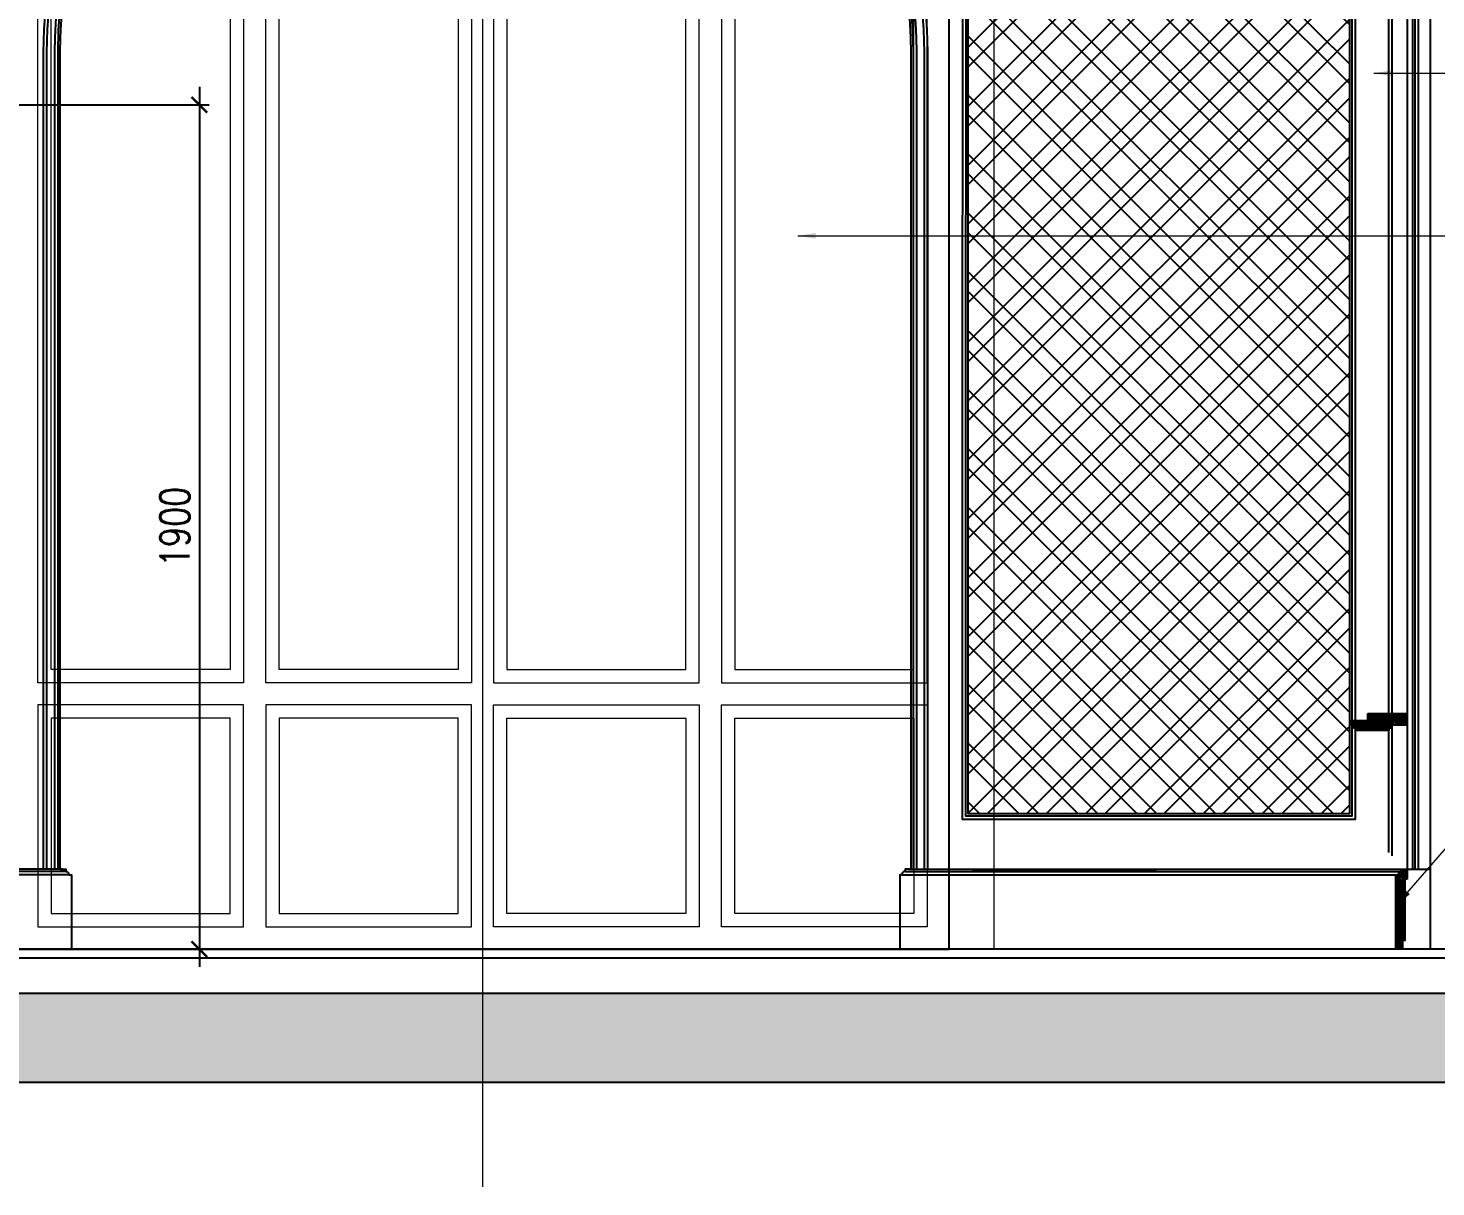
# Model space of a CAD drawing. Header units: millimetres. Extents: x -10942 to 92711, y -16583 to 30009.
# Drawn here: x 9629 to 12795, y 18327 to 20934 of the extents above; entities that cross this region are included whole.
import ezdxf

# ---------------------------------------------------------------- set-up
doc = ezdxf.new("R2010")
doc.units = ezdxf.units.MM
doc.header["$LTSCALE"] = 1000
doc.header["$MEASUREMENT"] = 0
for name, pattern in [('CENTERX2', [4, 2.5, -0.5, 0.5, -0.5]), ('DASHED', [0.75, 0.5, -0.25]), ('HIDDEN', [0.375, 0.25, -0.125])]:
    doc.linetypes.add(name, pattern=pattern)
for name, color, linetype in [('8', 8, 'Continuous'), ('A-DIM', 9, 'Continuous'), ('A-Hidden', 8, 'HIDDEN'), ('ARCH. DIM', 1, 'Continuous'), ('Layer1', 1, 'Continuous'), ('Layer3', 3, 'Continuous'), ('Layer7', 8, 'Continuous'), ('WOOD 01', 34, 'Continuous')]:
    doc.layers.add(name, color=color, linetype=linetype)
for name, color, linetype, lineweight in [('A-GLAZ', 134, 'Continuous', 18), ('ID-NOTES', 3, 'Continuous', 0), ('Wood treillis', 111, 'Continuous', 0)]:
    doc.layers.add(name, color=color, linetype=linetype, lineweight=lineweight)
doc.layers.add('Stone-GRG', color=7, linetype='Continuous', lineweight=0, true_color=0xfff2cc)
doc.styles.add('ST9', font='romans.shx', dxfattribs={"width": 0.8})
doc.styles.add('ZZ-Dim All', font='romans.shx', dxfattribs={"width": 0.8})
doc.dimstyles.new('DIM 0200', dxfattribs={"dimscale": 200, "dimtxt": 1, "dimasz": 0.8, "dimexe": 0.5, "dimexo": 1, "dimgap": 0.4, "dimtad": 1, "dimdec": 0, "dimrnd": 10, "dimdsep": 46, "dimtxsty": 'ZZ-Dim All', "dimblk1": 'ARCHTICK', "dimblk2": 'ARCHTICK', "dimsah": 1, "dimcen": 1, "dimdle": 0.5, "dimclrd": 256, "dimclre": 256, "dimclrt": 256, "dimadec": 0, "dimazin": 2, "dimtfac": 1, "dimtdec": 0, "dimtix": 1, "dimtmove": 2, "dimatfit": 2, "dimfxl": 1, "dimfxlon": 1, "dimtolj": 1, "dimtzin": 0, "dimlwd": -1, "dimlwe": -1, "dimarcsym": 0})
doc.dimstyles.new('DIM-20', dxfattribs={"dimscale": 1000, "dimtxt": 0.044, "dimasz": 0.035, "dimexe": 0.022, "dimexo": 0.022, "dimgap": 0.022, "dimtad": 1, "dimdec": 0, "dimzin": 0, "dimdsep": 46, "dimtxsty": 'ST9', "dimblk1": 'ARCHTICK', "dimblk2": 'ARCHTICK', "dimsah": 1, "dimcen": 0.08800000000000001, "dimdle": 0.04, "dimclrd": 256, "dimclre": 256, "dimclrt": 3, "dimadec": 0, "dimazin": 0, "dimtfac": 1, "dimtdec": 0, "dimtix": 1, "dimtofl": 0, "dimtmove": 1, "dimatfit": 3, "dimldrblk": 'CLOSED', "dimfxl": 1, "dimtolj": 1, "dimtzin": 0, "dimarcsym": 0})

# ---------------------------------------------------------------- blocks, each defined once
blk = doc.blocks.new('_ARCHTICK')
at = {"color": 0, "linetype": 'ByBlock', "const_width": 0.15}
blk.add_lwpolyline([(-0.5, -0.5), (0.5, 0.5)], dxfattribs=at)
blk = doc.blocks.new('*D225')
at = {"layer": 'A-DIM', "lineweight": -2, "transparency": 16777216}
for p, q in [((10013.73236502447, 20802.05338022577), (10013.73236502447, 18822.05420349694)), ((9372.654370465158, 20762.05338022577), (10035.73236502447, 20762.05338022577)), ((9961.776064996217, 18862.05420349694), (10035.73236502447, 18862.05420349694))]:
    blk.add_line(p, q, dxfattribs=at)
at = {"layer": 'Defpoints', "color": 0, "transparency": 16777216}
for p in [(9350.65437046516, 20762.05338022577, 0.005684924329668957), (9939.776064996218, 18862.05420349693, 9.944884717773625e-07), (10013.73236502447, 18862.05420349694)]:
    blk.add_point(p, dxfattribs=at)
at = {"layer": 'A-DIM', "lineweight": -2, "transparency": 16777216, "xscale": 35, "yscale": 35, "zscale": 35}
for p, rotation in [((10013.73236502447, 20762.05338022577), 90), ((10013.73236502447, 18862.05420349694), 270)]:
    blk.add_blockref('_ARCHTICK', p, dxfattribs=dict(at, rotation=rotation))
at = {"layer": 'A-DIM', "color": 3, "transparency": 16777216, "insert": (9958.73236502447, 19812.05379186135), "char_height": 66, "attachment_point": 5, "rotation": 90.00000000000001, "style": 'ST9'}
blk.add_mtext('\\A1;1900', dxfattribs=at)
blk = doc.blocks.new('_CLOSED')
at = {"color": 0, "linetype": 'ByBlock'}
for p, q in [((-1, 0.1666666666666666), (0, 0)), ((-1, 0.1666666666666666), (-1, -0.1666666666666666)), ((0, 0), (-1, -0.1666666666666666)), ((0, 0), (-1, 0))]:
    blk.add_line(p, q, dxfattribs=at)
blk = doc.blocks.new('win-2100')
at = {"layer": 'A-GLAZ', "color": 8, "linetype": 'ByBlock', "lineweight": 0, "ltscale": 0.5, "elevation": 0.0142094016141445}
for points in [[(-25.00000004921458, 2999.687451155856), (-25.00000004921458, 2536.918289905472, 0.1748347617106542), (-361.9808942553063, 2397.336233264592), (-689.2081062999496, 2724.563445308479, -0.1859479994210225)], [(24.99999995072722, 2999.687451155856), (24.99999995072722, 2536.918289905472, -0.1748347617106542), (361.9808941568772, 2397.336233264592), (689.2081062012876, 2724.563445308595, 0.1859479994210225)], [(-55.00000004915637, 2968.439466357522), (-55.00000004921458, 2564.828513831308, 0.148901256745093), (-360.503199422179, 2438.284945302643), (-645.8992409148777, 2723.68098679476, -0.1695819405206243)], [(54.99999995066901, 2968.439466357464), (54.99999995078542, 2564.828513831366, -0.148901256745093), (360.5031993236917, 2438.284945302585), (645.899240816274, 2723.680986794643, 0.1695819405206243)], [(-724.5634453591483, 2689.208106249105), (-397.3362333146797, 2361.980894205102, 0.1868473978902309), (-537.5000000826258, 1999.99999999936), (-1000.000000049098, 1999.999999999534, -0.1924223867530203)], [(724.5634452605445, 2689.208106249222), (397.3362332162505, 2361.980894205277, -0.1868473978902309), (537.4999999840802, 1999.999999999302), (999.9999999507272, 1999.999999999534, 0.1924223867530203)], [(-723.6809868453711, 2645.899240864033), (-438.2849453529052, 2360.503199371975, 0.1602103479317552), (-566.7064937810355, 2029.999999999476), (-969.5359715324303, 2029.999999999534, -0.176224450156295)], [(723.6809867468837, 2645.89924086415), (438.2849452543014, 2360.503199372033, -0.1602103479317552), (566.7064936825482, 2029.999999999418), (969.5359714340593, 2029.999999999651, 0.176224450156295)], [(-487.5000000822765, 1999.999999999302), (487.4999999839638, 1999.999999999418, 1)], [(-456.5153338886157, 2029.999999999185), (456.5153337900119, 2029.999999999476, 0.9364417103757532)]]:
    blk.add_lwpolyline(points, format="xyb", close=True, dxfattribs=at)
at = {"layer": 'A-GLAZ', "color": 8, "linetype": 'ByBlock', "lineweight": 0, "ltscale": 0.5, "elevation": 0.008525813344111}
for points in [[(-1150.000000049185, 1999.999999999302), (-1150.000000049185, -399.9999999904539)], [(1149.999999950873, 1999.999999932363), (1149.999999950873, -400.0000000573928)]]:
    blk.add_lwpolyline(points, dxfattribs=at)
at = {"layer": 'A-GLAZ', "color": 8, "linetype": 'ByBlock', "lineweight": 0, "ltscale": 0.5, "elevation": 0.0085254717729417}
for points in [[(-1000.000000049331, 1949.999999999825), (-537.5000000495638, 1949.999999999593), (-537.5000000492146, 199.5000000093132), (-1000.000000049215, 199.5000000095461)], [(-487.5000000493892, 1949.999999999767), (-25.00000004927278, 1949.999999999534), (-25.00000004927278, 199.5000000094296), (-487.5000000491564, 199.5000000094296)], [(487.4999999507854, 1950.000000000175), (24.99999995084363, 1949.999999999709), (24.99999995154212, 199.5000000094296), (487.4999999513675, 199.5000000097789)], [(999.9999999510765, 1950.000000000291), (537.4999999510765, 1950), (537.4999999515421, 199.5000000096043), (999.9999999514257, 199.5000000099535)], [(-970.0000000494474, 1919.999999999709), (-567.500000049331, 1919.999999999651), (-567.5000000492146, 229.500000009255), (-970.0000000493892, 229.5000000094878)], [(-457.5000000494474, 1919.999999999767), (-55.00000004921458, 1919.999999999651), (-55.00000004915637, 229.5000000093714), (-457.5000000490982, 229.5000000095461)], [(457.4999999507854, 1919.999999999942), (54.99999995078542, 1919.999999999709), (54.99999995154212, 229.5000000093714), (457.4999999513093, 229.5000000097207)], [(969.99999995096, 1920.000000000291), (567.4999999510183, 1919.999999999942), (567.4999999516585, 229.5000000095461), (969.9999999513675, 229.5000000097207)], [(-1000.000000049506, -349.9999999904539), (-537.5000000492728, -349.9999999906868), (-537.5000000493892, 149.5000000096625), (-1000.000000049389, 149.5000000094296)], [(-487.5000000491564, -349.9999999906868), (-25.00000004927278, -349.9999999903957), (-25.00000004927278, 149.5000000094296), (-487.5000000494474, 149.5000000094296)], [(487.4999999515421, -349.9999999903375), (24.99999995165854, -349.9999999904539), (24.99999995160033, 149.5000000095461), (487.4999999516585, 149.5000000097207)], [(999.9999999517167, -349.9999999901629), (537.4999999517167, -349.9999999903375), (537.4999999516585, 149.5000000097207), (999.9999999516003, 149.5000000098953)], [(-970.0000000492728, -319.9999999905704), (-567.5000000492728, -319.9999999905122), (-567.5000000490982, 119.5000000094878), (-970.0000000492146, 119.5000000094296)], [(-457.5000000493892, -319.9999999905704), (-55.00000004927278, -319.9999999906286), (-55.00000004909816, 119.5000000096043), (-457.500000049331, 119.5000000094296)], [(457.4999999516585, -319.9999999903375), (54.99999995183316, -319.9999999903957), (54.99999995160033, 119.5000000096043), (457.4999999514839, 119.5000000097789)], [(969.9999999515421, -319.9999999902211), (567.4999999515421, -319.9999999903375), (567.4999999514839, 119.5000000097789), (969.9999999516003, 119.5000000100117)]]:
    blk.add_lwpolyline(points, close=True, dxfattribs=at)
at = {"layer": 'A-GLAZ', "color": 8, "linetype": 'ByBlock', "lineweight": 0, "ltscale": 0.5}
blk.add_arc((-4.915636964142323e-08, 1999.999999999302, 0.008525813344111), 1150.000000000033, 359.9999999966649, 179.9999999966649, dxfattribs=at)
at = {"layer": 'ARCH. DIM', "lineweight": 0}
blk.add_arc((-4.915636964142323e-08, 1999.999999999302, 0.008525813344111), 1050.000000000033, 359.9999999966649, 179.9999999966649, dxfattribs=at)
at = {"layer": 'Layer1', "elevation": 0.002841883502908199}
blk.add_lwpolyline([(-1050.000000049185, 2000.00000006042), (-1050.000000048633, -399.9999999904539), (1049.999999951309, -399.9999999903957), (1049.999999950873, 1999.999999938183)], dxfattribs=at)
blk = doc.blocks.new('MAK-GF10 structrual elev A')
at = {"layer": 'Layer7'}
h = blk.add_hatch(dxfattribs=at)
h.set_pattern_fill('AR-CONC', color=256, scale=10, style=0)
h.set_pattern_definition([(49.99999999999999, (-400019.9734791887, -95237.58330076898), (71.72601826007534, -6.275213498259509), [7.5, -82.5]), (355, (-400019.9734791887, -95237.58330076898), (-13.8751333613, 75.2192133700012), [6, -66]), (100.4514, (-400013.9963111886, -95238.10623476893), (57.85093817140214, 68.94395420609534), [6.374018999999992, -70.11421119999989]), (46.18420000000005, (-400019.9734791886, -95217.58330076898), (106.7241048625644, -16.5519014329018), [11.24999999999999, -123.7499999999999]), (96.63559999999998, (-400011.0798046887, -95218.96263146895), (93.46627055487032, 97.41178709004417), [9.56102879999999, -105.1712999999999]), (351.1842000000001, (-400019.9734791886, -95217.58330076898), (93.46619451336271, 97.4118600925325), [9, -99]), (21, (-400009.9734791886, -95222.58330076898), (59.69070521184615, -40.26188906653389), [7.5, -82.5]), (325.9999999999999, (-400009.9734791886, -95222.58330076898), (24.33153319215817, 72.51500450468531), [6, -66]), (71.45140000000006, (-400004.9992558887, -95225.93846136896), (84.022262858149, 32.25304967099524), [6.374018999999997, -70.11421119999997]), (37.50000000000001, (-400019.9734791887, -95237.58330076898), (1.215985531729066, 33.28938538313115), [0, -65.19999999999999, 0, -67, 0, -66.25]), (7.499999999999999, (-400019.9734791887, -95237.58330076898), (26.30695374421486, 39.44117118823605), [0, -38.2, 0, -63.7, 0, -25.25]), (327.4999999999999, (-400042.2734791887, -95237.58330076892), (53.3822436172409, -2.255487173437976), [0, -24.99999999999997, 0, -77.99999999999989, 0, -103.4999999999998]), (317.4999999999999, (-400052.2734791887, -95237.58330076892), (58.31861693423861, 10.01049823323177), [0, -32.49999999999997, 0, -51.79999999999996, 0, -73.49999999999994])])
h.paths.add_polyline_path([(13544.64870398486, 18762.05420349684), (13544.64870398486, 18562.0542034969), (2747.580180724675, 18562.05420349684), (2747.580180724734, 18762.0542034969)])
at = {"layer": 'Layer1'}
for p, q in [((13544.64870398486, 18862.0542034969, -1.466518336033709e-07), (3102.37634656165, 18862.05420349684, -1.466518336033709e-07)), ((13544.6487039848, 18842.0542034969, -1.466518336033709e-07), (3102.37634656165, 18842.05420349678, -1.466518336033709e-07))]:
    blk.add_line(p, q, dxfattribs=at)
at = {"layer": 'Layer3'}
for p, q in [((13544.64870398486, 18762.05420349684, -1.466518336033709e-07), (2747.580180724734, 18762.0542034969, -1.466518336033709e-07)), ((13544.64870398486, 18562.0542034969, -1.466518336033709e-07), (2747.580180724675, 18562.05420349684, -1.466518336033709e-07))]:
    blk.add_line(p, q, dxfattribs=at)
at = {"layer": 'A-GLAZ'}
blk.add_blockref('win-2100', (10650.65437051427, 19262.05420348735, -0.002842648617597803), dxfattribs=at)

msp = doc.modelspace()

# ---------------------------------------------------------------- hatches: boundary and pattern name
at = {"layer": 'Stone-GRG', "lineweight": 0}
h = msp.add_hatch(dxfattribs=at)
h.set_pattern_fill('ANSI31', color=253, scale=20)
h.set_pattern_definition([(45, (-88001.79063824326, -12180.23811162409), (-1.767766952966369, 1.767766952966369), [])])
edge = h.paths.add_edge_path()
edge.add_line((12642.02421206762, 19392.45951253867), (12727.02420297173, 19392.45951253878))
edge.add_line((12727.02420297173, 19392.45951253878), (12727.02390434459, 19366.35983922884))
edge.add_line((12727.02390434459, 19366.35983922884), (12702.02375503008, 19366.35983922884))
edge.add_line((12702.02375503008, 19366.35983922884), (12697.02292780119, 19366.35983922884))
edge.add_arc((12689.52292780166, 19366.35983922849), 7.499999999534339, -90.00000000177869, 2.6681163944886066e-09, ccw=False)
edge.add_line((12689.52292780142, 19358.85983922896), (12689.52292780142, 19353.85983922884))
edge.add_line((12689.52292780142, 19353.85983922884), (12614.52421206762, 19353.85983922884))
edge.add_line((12614.52421206762, 19353.85983922884), (12614.52421206762, 19358.85983922902))
edge.add_arc((12614.52421206741, 19366.3598392288), 7.499999999785359, 179.9999999996943, 270.00000000163976, ccw=False)
edge.add_line((12607.02421206762, 19366.35983922884), (12602.02421206762, 19366.35983922884))
edge.add_line((12602.02421206762, 19366.35983922884), (12602.02444534088, 19376.35983922884))
edge.add_line((12602.02444534088, 19376.35983922884), (12642.02421206762, 19376.35983922884))
edge.add_line((12642.02421206762, 19376.35983922884), (12642.02421206762, 19392.45951253867))
h = msp.add_hatch(dxfattribs=at)
h.set_pattern_fill('ANSI31', color=253, scale=20)
h.set_pattern_definition([(45, (-248.2860380719394, 3.637978807091713e-12), (-1.767766952966369, 1.767766952966369), [])])
edge = h.paths.add_edge_path()
edge.add_line((12730.64629830309, 19019.55272565333), (12725.64629830309, 19019.55272565333))
edge.add_line((12725.64629830309, 19019.55272565333), (12725.64629830309, 18881.43139113162))
edge.add_line((12725.64629830309, 18881.43139113162), (12720.64635825905, 18881.43139113162))
edge.add_line((12720.64635825905, 18881.43139113162), (12720.64635825905, 18862.0542034968))
edge.add_line((12720.64635825905, 18862.0542034968), (12705.64635825905, 18862.0542034968))
edge.add_line((12705.64635825905, 18862.0542034968), (12705.64635825905, 19029.55130322031))
edge.add_line((12705.64635825905, 19029.55130322031), (12710.64635825916, 19029.55130322054))
edge.add_arc((12718.14635825869, 19029.55130322055), 7.499999999528882, 89.99999999729027, 180.0000000000278, ccw=False)
edge.add_line((12718.14635825905, 19037.05130322008), (12718.14635825905, 19042.05420349695))
edge.add_line((12718.14635825905, 19042.05420349695), (12730.64635825905, 19042.05420349695))
edge.add_line((12730.64635825905, 19042.05420349695), (12730.64629830309, 19019.55272565333))
at = {"layer": 'Wood treillis', "lineweight": -2}
h = msp.add_hatch(dxfattribs=at)
h.set_pattern_fill('ANSI32', color=256, scale=250, angle=90)
h.set_pattern_definition([(135, (0, 0), (-66.29126073623884, -66.29126073623883), []), (135, (2.706112671194974e-15, 44.19417375), (-66.29126073623884, -66.29126073623883), [])])
h.paths.add_polyline_path([(11959.26389383835, 19167.05167341235), (11742.63112134694, 19167.05167341235), (11742.7906659777, 21862.0546314387), (11959.26389383835, 21862.0546314387), (12601.87573787357, 21862.07985891683), (12602.03528250433, 19167.07690089048)])
h = msp.add_hatch(dxfattribs=at)
h.set_pattern_fill('ANSI32', color=256, scale=250)
h.set_pattern_definition([(45, (0, 0), (-66.29126073623883, 66.29126073623884), []), (45, (44.19417375, 0), (-66.29126073623883, 66.29126073623884), [])])
h.paths.add_polyline_path([(11959.26389383835, 19167.05167341235), (12602.0352839978, 19167.05167341235), (12601.87573936704, 21862.0546314387), (11959.26389383835, 21862.0546314387), (11742.7906659777, 21862.0546314387), (11742.63112134694, 19167.05167341235)])

# ---------------------------------------------------------------- linework, layer by layer
at = {"layer": 'A-Hidden', "linetype": 'DASHED', "lineweight": 0, "ltscale": 10}
msp.add_line((15334.44934037916, 18862.05420349695, 1.687398658996594e-06), (2054.320484236057, 18862.05420349678, -1.759603161380624e-06), dxfattribs=at)
at = {"layer": 'Layer7', "linetype": 'CENTERX2', "lineweight": 0, "ltscale": 150}
msp.add_line((10650.65437046578, 23541.74128747929, -7.651146896033989e-07), (10650.65437046572, 18327.14631783462, -7.651146896033989e-07), dxfattribs=at)
at = {"layer": 'WOOD 01', "lineweight": 0, "ltscale": 500}
for p, q in [((12165.88348600614, 19042.05420349754, 5.797233829499037e-06), (11752.64430167056, 19042.05420349752, 5.952892283596572e-06)), ((12165.88348600614, 19039.05384607498, 5.809669161002093e-06), (11752.64430167056, 19039.05384607501, 5.965327602996645e-06))]:
    msp.add_line(p, q, dxfattribs=at)
at = {"layer": 'Wood treillis', "lineweight": -2}
for p, q in [((12730.64635825905, 21874.55459281605, -1.314049929903371e-06), (12730.64635825905, 19042.05420349695, -1.918719636416242e-06)), ((12743.14635825905, 21849.55331757773, -1.314049929903371e-06), (12743.14635825905, 19042.09263690103, 5.737384190201222e-07)), ((12748.14635825917, 21849.55331757749, -1.314049929903371e-06), (12748.14635825917, 19042.09263690079, 5.737384190201222e-07)), ((12755.64635825905, 21837.05331757796, -1.314049929903371e-06), (12755.64635825905, 19042.05420349695, 5.653590317715012e-07)), ((12782.38083274409, 21837.05331757793, -1.314049929903371e-06), (12782.38083274409, 18862.05420349692, 1.024981532864842e-06))]:
    msp.add_line(p, q, dxfattribs=at)
at = {"layer": 'Wood treillis', "color": 0, "lineweight": -2}
for p, q in [((9713.38282077262, 19037.05382420111, -2.503408207017209e-06), (8998.257348205474, 19037.05382420111, -3.313806829555515e-06)), ((9703.382820772618, 19042.0525037329, -3.313806829555515e-06), (9010.757348205409, 19042.05213044896, -3.313806829555515e-06)), ((11601.70115755478, 19037.05382420111, -2.503408207017209e-06), (12718.14635825905, 19037.05382420111, -3.768592692115091e-06)), ((11611.70115755478, 19042.0525037329, -3.313806829555515e-06), (12782.38083274409, 19042.05420349695, 5.653590317714792e-07)), ((9720.882820691324, 19029.55285465967, -2.483393687275479e-06), (8990.75734820559, 19029.55175116104, -3.313806829555515e-06)), ((11594.20115763607, 19029.55285465967, -2.483393687275479e-06), (12705.64635825905, 19029.55117484119, -3.747503400335004e-06))]:
    msp.add_line(p, q, dxfattribs=at)
at = {"layer": 'Wood treillis', "lineweight": -2, "elevation": -1.706671812003658e-06}
for points in [[(12689.66914826323, 19079.55295767855), (12689.66914826323, 21949.55322514042)], [(12697.1691482767, 19072.05295767878), (12697.1691482767, 21957.0532268568)]]:
    msp.add_lwpolyline(points, dxfattribs=at)
at = {"layer": 'Wood treillis', "lineweight": -2, "elevation": -1.466518335657696e-07}
for points in [[(9663.380015735795, 19042.05213044896), (9663.380015675393, 20880.39414909906, -1), (11651.70396265178, 20880.3941491196), (11651.70396259142, 19042.05213044896)], [(9670.879024918155, 19042.05214661922), (9670.88001567516, 20880.39414909931, -1), (11644.20396265201, 20880.39414911952), (11644.20396259165, 19042.05213044896)], [(9688.382820765572, 19042.05213044896), (9688.38282070517, 20880.39414909988, -1), (11626.701157622, 20880.39414911935), (11626.70115756165, 19042.05213044896)], [(9695.882820765339, 19042.05213044896), (9695.882820704937, 20880.39414910013, -1), (11619.20115762224, 20880.39414911927), (11619.20115756188, 19042.05213044896)], [(9700.882820765339, 19042.05213044896), (9700.882820704937, 20880.39414910029, -1.000000000019895), (11614.20115762224, 20880.39414911933), (11614.20115756188, 19042.05213044896)]]:
    msp.add_lwpolyline(points, format="xyb", dxfattribs=at)
at = {"layer": 'Wood treillis', "lineweight": -2, "elevation": -1.706671812003658e-06}
for points in [[(11959.26389383835, 19154.55167341235), (12614.5360089337, 19154.55167341235), (12614.37501447318, 21874.5546314387), (11959.26389383835, 21874.5546314387), (11730.29139087156, 21874.5546314387), (11730.13039641104, 19154.55167341235)], [(11959.26389383835, 19162.05167341235), (12607.03557397216, 19162.05167341235), (12606.87544940949, 21867.0546314387), (11959.26389383835, 21867.0546314387), (11737.79095593524, 21867.0546314387), (11737.63083137258, 19162.05167341235)], [(11959.26389383835, 19167.05167341235), (12602.0352839978, 19167.05167341235), (12601.87573936704, 21862.0546314387), (11959.26389383835, 21862.0546314387), (11742.7906659777, 21862.0546314387), (11742.63112134694, 19167.05167341235)]]:
    msp.add_lwpolyline(points, close=True, dxfattribs=at)
at = {"layer": 'Wood treillis', "color": 0, "lineweight": -2}
for points, elevation in [([(12642.02421206762, 19392.45951253867), (12727.02420297173, 19392.45951253878), (12727.02390434459, 19366.35983922884), (12702.02375503008, 19366.35983922884), (12702.02375503008, 19366.35983922884), (12697.02292780119, 19366.35983922884, -0.4142135623958266), (12689.52292780142, 19358.85983922896), (12689.52292780142, 19353.85983922884), (12614.52421206762, 19353.85983922884), (12614.52421206762, 19358.85983922902, -0.4142135623830401), (12607.02421206762, 19366.35983922884), (12602.02421206762, 19366.35983922884), (12602.02444534088, 19376.35983922884), (12642.02421206762, 19376.35983922884), (12642.02421206762, 19392.45951253867)], -1.706671812003658e-06), ([(9705.882820772566, 19042.05213044897), (9700.882820772671, 19042.05287701683), (9700.882820772671, 19042.05287701683), (9700.882820772671, 19042.05287701683), (9713.38282077262, 19042.05257838969), (9713.38282077262, 19037.0517511608, -0.4142135623958266), (9720.882820772504, 19029.55175116104), (9725.88282077262, 19029.55175116104), (9725.88282077262, 18862.05465143753)], -3.313806829555515e-06), ([(11609.20115755483, 19042.05213044897), (11614.20115755473, 19042.05287701683), (11614.20115755473, 19042.05287701683), (11614.20115755473, 19042.05287701683), (11601.70115755478, 19042.05257838969), (11601.70115755478, 19037.0517511608, 0.4142135623958266), (11594.20115755489, 19029.55175116104), (11589.20115755478, 19029.55175116104), (11589.20115755478, 18862.05465143753)], -3.313806829555515e-06), ([(12730.64629830309, 19019.55272565333), (12725.64629830309, 19019.55272565333), (12725.64629830309, 18881.43139113162), (12720.64635825905, 18881.43139113162), (12720.64635825905, 18862.0542034968), (12705.64635825905, 18862.0542034968), (12705.64635825905, 19029.55130322031), (12710.64635825916, 19029.55130322054, -0.4142135623870892), (12718.14635825905, 19037.05130322008), (12718.14635825905, 19042.05420349695), (12730.64635825905, 19042.05420349695), (12730.64629830309, 19019.55272565333)], -1.918719636416242e-06)]:
    msp.add_lwpolyline(points, format="xyb", dxfattribs=dict(at, elevation=elevation))

# ---------------------------------------------------------------- block references
at = {"layer": '8', "color": 2}
msp.add_blockref('MAK-GF10 structrual elev A', (0, 0), dxfattribs=at)

# ---------------------------------------------------------------- dimensions: what is measured, and where the dimension line sits
at = {"layer": 'A-DIM'}
dim = msp.add_linear_dim(base=(10013.73236502447, 18862.05420349694, -1.759603161380624e-06), p1=(9350.65437046516, 20762.05338022576, 0.005683164726507576), p2=(9939.776064996218, 18862.05420349693, -7.651146896032616e-07), angle=90, dimstyle='DIM-20', override={"dimtxt": 0.066}, dxfattribs=at)
dim.commit()
dim.dimension.update_dxf_attribs({"geometry": '*D225', "text_midpoint": (9958.73236502447, 19812.05379186135, -1.759603161380624e-06)})

# ---------------------------------------------------------------- leaders
at = {"layer": 'ID-NOTES'}
for points in [[(12655.62699287524, 20833.05093900458, -0.0007020824369715012), (13796.96933758672, 20833.05093900434, -0.0007020824369715012)], [(11360.40359986812, 20467.22552651883, -0.0007020824369715012), (13796.96933758672, 20467.2255265186, -0.0007020824369715012)], [(12705.64635825905, 18959.74911307614, -0.0007180879255956547), (12944.42696406238, 19235.6582951048, -0.0007180879255956547), (13801.01324064517, 19235.65829510486, -0.0007180879255956547)]]:
    msp.add_leader(points, dimstyle='DIM 0200', override={"dimasz": 0.2, "dimtad": 0, "dimclrd": 8}, dxfattribs=at)

doc.saveas('drawing.dxf')
